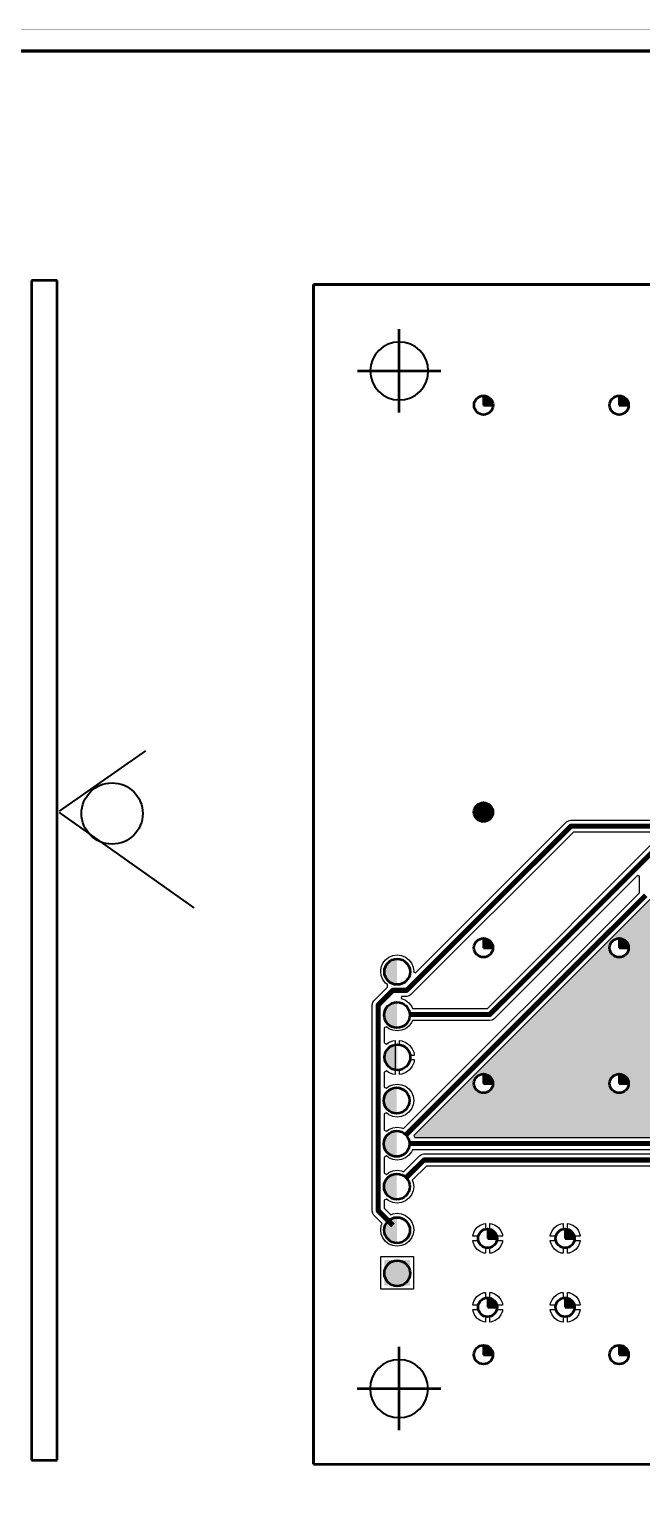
# Model space of a CAD drawing. Header units: millimetres. Extents: x 0 to 841, y 0 to 594.
# Drawn here: x 424.5 to 568.8, y 244.7 to 594 of the extents above; entities that cross this region are included whole.
import ezdxf

# ---------------------------------------------------------------- set-up
doc = ezdxf.new("R2010")
doc.units = ezdxf.units.MM
doc.layers.get('0').update_dxf_attribs({"lineweight": 50})
for name, color, linetype in [('BottomLayer', 5, 'Continuous'), ('MultiLayer', 9, 'Continuous'), ('Sheet', 255, 'Continuous')]:
    doc.layers.add(name, color=color, linetype=linetype)
doc.layers.add('маркировка', color=2, linetype='Continuous', lineweight=60)
doc.layers.add('Отверстия', color=7, linetype='Continuous', lineweight=30)

msp = doc.modelspace()

# ---------------------------------------------------------------- hatches: boundary and pattern name
at = {"lineweight": 50}
h = msp.add_hatch(color=18, dxfattribs=at)
h.dxf.hatch_style = 1
h.paths.add_polyline_path([(531.56, 505.43), (533.77, 505.43, 0.410663), (531.56, 507.66)])
h = msp.add_hatch(color=18, dxfattribs=at)
h.dxf.hatch_style = 1
h.paths.add_polyline_path([(563.54, 505.43), (565.75, 505.43, 0.410663), (563.54, 507.66)])
h = msp.add_hatch(color=256)
h.dxf.hatch_style = 1
h.paths.add_polyline_path([(588.08, 356.81), (588.5, 357.43), (610.98, 379.92), (610.87, 380.81), (610.97, 381.59), (611.39, 382.61), (611.18, 383.04), (610.12, 383.04), (587.92, 360.84), (587.92, 357.87), (587.51, 357.24), (584.8, 354.53), (584.06, 354.39), (577.85, 354.39), (577.22, 354.8), (572.79, 359.24), (572.64, 359.98), (572.64, 389.3), (571.6, 390.1), (571.23, 389.97), (571.09, 389.27), (570.78, 388.81), (515.13, 333.16), (515.34, 332.65), (580.52, 332.65), (581.07, 333.37), (581.7, 333.85), (582.43, 334.15), (583.21, 334.25), (583.99, 334.15), (584.72, 333.85), (585.35, 333.37), (585.83, 332.74), (586.13, 332.01), (586.24, 331.23), (586.13, 330.44), (585.83, 329.71), (585.51, 329.3), (585.77, 328.79), (588.08, 328.79)])
edge = h.paths.add_edge_path(flags=16)
edge.add_arc((563.54, 345.43), 2.21, 0, 360)
edge = h.paths.add_edge_path(flags=16)
edge.add_arc((531.54, 345.43), 2.21, 0, 360)
edge = h.paths.add_edge_path(flags=16)
edge.add_arc((563.54, 377.43), 2.21, 0, 360)
h.paths.add_polyline_path([(677.01, 344.17), (676.81, 344.64), (673.93, 344.64), (666.53, 337.24), (665.79, 337.09), (604.69, 337.09), (604.07, 337.51), (601.39, 340.19), (600.88, 340.19), (600.88, 339.55), (595, 339.55), (595, 334.97), (622.14, 307.83), (622.28, 307.09), (622.28, 306.39), (622.86, 306.39), (622.86, 301.86), (623.25, 301.56), (623.73, 300.94), (624.03, 300.21), (624.13, 299.42), (624.03, 298.64), (623.73, 297.91), (623.25, 297.29), (622.62, 296.8), (621.89, 296.5), (622.01, 296.03), (626.8, 296.03), (627.44, 296.29), (628.22, 296.4), (629.11, 296.28)])
h.paths.add_polyline_path([(705.1, 297.07), (705.87, 298.07), (706.88, 298.84), (708.04, 299.33), (709.3, 299.49), (710.55, 299.33), (711.54, 298.91), (713.69, 301.06), (714.42, 301.21), (719.9, 301.21), (719.9, 301.78), (723.31, 301.78), (723.31, 302.96), (723.52, 303.27), (723.25, 303.78), (719.9, 303.78), (719.9, 307.78), (722.49, 307.78), (725.85, 311.14), (725.85, 315), (729.85, 315), (729.85, 310.22), (730.1, 310.09), (730.36, 310), (730.84, 310.1), (733.45, 310.1), (733.45, 314.4), (732.28, 315.57), (726.18, 315.57), (725.56, 315.99), (720.69, 320.86), (719.69, 320.45), (718.44, 320.29), (717.19, 320.45), (716.02, 320.94), (715.02, 321.71), (714.25, 322.71), (713.76, 323.88), (713.6, 325.13), (713.76, 326.38), (714.25, 327.55), (715.19, 328.78), (715.05, 329.19), (695.4, 329.19), (694.77, 329.61), (686.82, 337.56), (685.93, 337.45), (685.14, 337.55), (684.42, 337.85), (683.79, 338.33), (683.31, 338.96), (683.01, 339.69), (682.9, 340.47), (683.01, 341.25), (683.39, 342.19), (683.17, 342.64), (679.51, 342.64), (631.13, 294.26), (631.25, 293.37), (631.14, 292.59), (630.84, 291.86), (630.36, 291.23), (629.73, 290.75), (629, 290.45), (628.22, 290.34), (627.44, 290.45), (626.71, 290.75), (626.08, 291.23), (625.6, 291.86), (625.3, 292.59), (625.22, 293.17), (623.31, 293.17), (623.16, 292.69), (627.9, 287.95), (660.09, 287.95), (660.26, 288.44), (659.74, 289.12), (659.43, 289.85), (659.33, 290.63), (659.43, 291.42), (659.74, 292.15), (660.22, 292.77), (660.84, 293.25), (661.57, 293.56), (662.36, 293.66), (663.14, 293.56), (663.87, 293.25), (664.5, 292.77), (664.98, 292.15), (665.28, 291.42), (665.38, 290.63), (665.27, 289.74), (667.48, 287.53), (672.79, 282.22), (674.84, 282.22), (675.06, 282.66), (674.67, 283.6), (674.57, 284.39), (674.67, 285.17), (674.98, 285.9), (675.46, 286.53), (676.08, 287.01), (676.81, 287.31), (677.6, 287.41), (678.49, 287.3), (682.31, 291.12), (682.19, 292.01), (682.29, 292.79), (682.6, 293.52), (683.08, 294.15), (683.7, 294.63), (684.43, 294.93), (685.22, 295.03), (686, 294.93), (686.73, 294.63), (687.36, 294.15), (687.84, 293.52), (688.14, 292.79), (688.24, 292.01), (688.14, 291.22), (687.84, 290.5), (687.36, 289.87), (686.73, 289.39), (686, 289.09), (685.22, 288.98), (684.33, 289.1), (680.97, 285.74), (681.27, 285.4), (682.2, 285.79), (682.98, 285.89), (683.76, 285.79), (684.49, 285.48), (685.12, 285), (685.67, 284.29), (691.53, 284.29), (695.05, 287.8), (695.78, 287.95), (713.44, 287.95), (713.44, 289.12), (717.44, 289.12), (717.44, 283.92), (716.87, 283.92), (716.87, 283.03), (717.44, 283.03), (717.44, 277.83), (713.44, 277.83), (713.44, 283.03), (714.01, 283.03), (714.01, 283.92), (713.44, 283.92), (713.44, 285.09), (696.37, 285.09), (692.86, 281.58), (692.13, 281.44), (685.67, 281.44), (685.12, 280.72), (684.49, 280.24), (683.76, 279.94), (682.98, 279.84), (682.2, 279.94), (681.47, 280.24), (680.96, 280.64), (680.1, 279.78), (679.7, 279.52), (679.71, 279.23), (679.79, 279.01), (689.85, 279.01), (690.39, 279.72), (691.02, 280.2), (691.75, 280.5), (692.53, 280.61), (693.32, 280.5), (694.05, 280.2), (694.67, 279.72), (695.15, 279.09), (695.45, 278.36), (695.56, 277.58), (695.45, 276.8), (695.15, 276.07), (694.67, 275.44), (694.05, 274.96), (693.32, 274.66), (692.53, 274.55), (691.75, 274.66), (691.02, 274.96), (690.39, 275.44), (689.85, 276.15), (656.2, 276.15), (655.66, 275.44), (655.03, 274.96), (654.3, 274.66), (653.52, 274.55), (652.73, 274.66), (652, 274.96), (651.38, 275.44), (650.9, 276.07), (650.59, 276.8), (650.49, 277.58), (650.59, 278.36), (650.9, 279.09), (651.38, 279.72), (652, 280.2), (652.73, 280.5), (653.52, 280.61), (654.3, 280.5), (655.03, 280.2), (655.66, 279.72), (656.2, 279.01), (671.5, 279.01), (671.58, 279.23), (671.59, 279.52), (671.19, 279.78), (665.88, 285.09), (626.92, 285.09), (626.3, 285.51), (621.63, 290.17), (620.67, 290.17), (620.67, 289.11), (617.86, 289.11), (615.04, 289.11), (615.04, 290.17), (614.41, 290.59), (613.32, 291.68), (613.18, 292.41), (613.18, 298.54), (613.43, 298.92), (613.43, 301.19), (612.86, 301.19), (612.86, 302.37), (603.08, 302.37), (603.08, 300.73), (597.88, 300.73), (597.88, 300.73), (597.37, 300.83), (596.93, 300.77), (596.14, 300.87), (595.41, 301.17), (594.79, 301.65), (594.31, 302.28), (594, 303.01), (593.9, 303.79), (594, 304.58), (594.31, 305.31), (594.79, 305.93), (595.41, 306.41), (596.14, 306.72), (596.93, 306.82), (597.71, 306.72), (598.8, 306.27), (599.2, 306.47), (599.2, 323.71), (595.68, 327.24), (595.29, 326.98), (595.43, 325.92), (595.31, 325.05), (594.97, 324.24), (594.44, 323.54), (593.74, 323), (592.93, 322.67), (592.06, 322.55), (591.18, 322.67), (590.65, 322.89), (590.35, 322.5), (590.71, 321.65), (590.81, 320.86), (590.71, 320.08), (590.4, 319.35), (589.92, 318.72), (589.21, 318.18), (589.21, 286.6), (595.28, 280.53), (615.04, 280.53), (615.04, 281.9), (617.86, 281.9), (620.67, 281.9), (620.67, 280.53), (621.39, 280.53), (622.02, 280.11), (628.2, 273.93), (719.04, 273.93), (722.26, 277.14), (722.06, 277.61), (721.95, 277.61), (721.95, 279.92), (723.66, 279.92), (723.66, 279.2), (724.13, 279.01), (732.3, 287.19), (732.11, 287.66), (730.41, 287.66), (730.41, 289.19), (730.13, 289.37), (723.76, 295.74), (723.62, 296.48), (723.62, 297.78), (719.9, 297.78), (719.9, 298.35), (715.02, 298.35), (713.56, 296.9), (713.97, 295.9), (714.14, 294.65), (713.97, 293.4), (713.49, 292.23), (712.72, 291.23), (711.72, 290.46), (710.55, 289.97), (709.3, 289.81), (708.04, 289.97), (706.88, 290.46), (705.87, 291.23), (705.1, 292.23), (704.62, 293.4), (704.45, 294.65), (704.62, 295.9)])
edge = h.paths.add_edge_path(flags=16)
edge.add_line((652.64, 305.77), (651.9, 306.34))
edge.add_line((651.9, 306.34), (651.33, 307.08))
edge.add_line((651.33, 307.08), (650.97, 307.95))
edge.add_line((650.97, 307.95), (650.91, 308.37))
edge.add_line((650.91, 308.37), (653.27, 308.37))
edge.add_arc((654.43, 308.87), 1.27, 180, 203.5782, ccw=False)
edge.add_arc((654.43, 308.87), 1.27, 156.4218, 180, ccw=False)
edge.add_line((653.27, 309.38), (650.91, 309.38))
edge.add_line((650.91, 309.38), (650.97, 309.8))
edge.add_line((650.97, 309.8), (651.33, 310.67))
edge.add_line((651.33, 310.67), (651.9, 311.41))
edge.add_line((651.9, 311.41), (652.64, 311.98))
edge.add_line((652.64, 311.98), (653.5, 312.34))
edge.add_line((653.5, 312.34), (653.92, 312.39))
edge.add_line((653.92, 312.39), (653.92, 310.04))
edge.add_arc((654.43, 308.87), 1.27, 66.4218, 113.5782, ccw=False)
edge.add_line((654.94, 310.04), (654.94, 312.39))
edge.add_line((654.94, 312.39), (655.36, 312.34))
edge.add_line((655.36, 312.34), (656.23, 311.98))
edge.add_line((656.23, 311.98), (656.97, 311.41))
edge.add_line((656.97, 311.41), (657.54, 310.67))
edge.add_line((657.54, 310.67), (657.9, 309.8))
edge.add_line((657.9, 309.8), (657.95, 309.38))
edge.add_line((657.95, 309.38), (655.6, 309.38))
edge.add_arc((654.43, 308.87), 1.27, 0, 23.5782, ccw=False)
edge.add_arc((654.43, 308.87), 1.27, 336.4218, 360, ccw=False)
edge.add_line((655.6, 308.37), (657.95, 308.37))
edge.add_line((657.95, 308.37), (657.9, 307.95))
edge.add_line((657.9, 307.95), (657.54, 307.08))
edge.add_line((657.54, 307.08), (656.97, 306.34))
edge.add_line((656.97, 306.34), (656.23, 305.77))
edge.add_line((656.23, 305.77), (655.36, 305.41))
edge.add_line((655.36, 305.41), (654.94, 305.35))
edge.add_line((654.94, 305.35), (654.94, 307.71))
edge.add_arc((654.43, 308.87), 1.27, 246.4218, 293.5782, ccw=False)
edge.add_line((653.92, 307.71), (653.92, 305.35))
edge.add_line((653.92, 305.35), (653.5, 305.41))
edge.add_line((653.5, 305.41), (652.64, 305.77))
edge = h.paths.add_edge_path(flags=0)
edge.add_arc((654.43, 308.87), 1.27, 0, 360)
edge = h.paths.add_edge_path(flags=16)
edge.add_line((667.14, 311.42), (666.57, 312.16))
edge.add_line((666.57, 312.16), (666.21, 313.03))
edge.add_line((666.21, 313.03), (666.15, 313.45))
edge.add_line((666.15, 313.45), (668.51, 313.45))
edge.add_arc((669.67, 313.95), 1.27, 180, 203.5782, ccw=False)
edge.add_arc((669.67, 313.95), 1.27, 156.4218, 180, ccw=False)
edge.add_line((668.51, 314.46), (666.15, 314.46))
edge.add_line((666.15, 314.46), (666.21, 314.88))
edge.add_line((666.21, 314.88), (666.57, 315.75))
edge.add_line((666.57, 315.75), (667.14, 316.49))
edge.add_line((667.14, 316.49), (667.88, 317.06))
edge.add_line((667.88, 317.06), (668.74, 317.42))
edge.add_line((668.74, 317.42), (669.16, 317.47))
edge.add_line((669.16, 317.47), (669.16, 315.12))
edge.add_arc((669.67, 313.95), 1.27, 66.4218, 113.5782, ccw=False)
edge.add_line((670.18, 315.12), (670.18, 317.47))
edge.add_line((670.18, 317.47), (670.6, 317.42))
edge.add_line((670.6, 317.42), (671.47, 317.06))
edge.add_line((671.47, 317.06), (672.21, 316.49))
edge.add_line((672.21, 316.49), (672.78, 315.75))
edge.add_line((672.78, 315.75), (673.14, 314.88))
edge.add_line((673.14, 314.88), (673.19, 314.46))
edge.add_line((673.19, 314.46), (670.84, 314.46))
edge.add_arc((669.67, 313.95), 1.27, 0, 23.5782, ccw=False)
edge.add_arc((669.67, 313.95), 1.27, -23.5782, 0, ccw=False)
edge.add_line((670.84, 313.45), (673.19, 313.45))
edge.add_line((673.19, 313.45), (673.14, 313.03))
edge.add_line((673.14, 313.03), (672.78, 312.16))
edge.add_line((672.78, 312.16), (672.21, 311.42))
edge.add_line((672.21, 311.42), (671.47, 310.85))
edge.add_line((671.47, 310.85), (670.6, 310.49))
edge.add_line((670.6, 310.49), (670.18, 310.43))
edge.add_line((670.18, 310.43), (670.18, 312.79))
edge.add_arc((669.67, 313.95), 1.27, 246.4218, 293.5782, ccw=False)
edge.add_line((669.16, 312.79), (669.16, 310.43))
edge.add_line((669.16, 310.43), (668.74, 310.49))
edge.add_line((668.74, 310.49), (667.88, 310.85))
edge.add_line((667.88, 310.85), (667.14, 311.42))
edge = h.paths.add_edge_path(flags=16)
edge.add_arc((627.54, 281.43), 2.21, 0, 360)
edge = h.paths.add_edge_path(flags=0)
edge.add_arc((669.67, 313.95), 1.27, 0, 360)
h.paths.add_polyline_path([(620.67, 288.09), (620.67, 286.39), (618.36, 286.39), (618.36, 288.09)], flags=16)
h.paths.add_polyline_path([(620.67, 284.63), (620.67, 282.92), (618.36, 282.92), (618.36, 284.63)], flags=16)
h.paths.add_polyline_path([(617.35, 288.09), (617.35, 286.39), (615.04, 286.39), (615.04, 288.09)], flags=16)
h.paths.add_polyline_path([(617.35, 284.63), (617.35, 282.92), (615.04, 282.92), (615.04, 284.63)], flags=16)
h.paths.add_polyline_path([(687.17, 297.6), (687.27, 298.38), (687.57, 299.11), (688.06, 299.74), (688.77, 300.28), (688.77, 306.19), (688.06, 306.73), (687.57, 307.36), (687.27, 308.09), (687.17, 308.87), (687.27, 309.66), (687.57, 310.39), (688.06, 311.01), (688.68, 311.49), (689.41, 311.8), (690.2, 311.9), (690.98, 311.8), (691.71, 311.49), (692.33, 311.01), (692.82, 310.39), (693.12, 309.66), (693.22, 308.87), (693.12, 308.09), (692.82, 307.36), (692.33, 306.73), (691.62, 306.19), (691.62, 300.28), (692.33, 299.74), (692.82, 299.11), (693.12, 298.38), (693.22, 297.6), (693.12, 296.81), (692.82, 296.08), (692.33, 295.46), (691.71, 294.98), (690.98, 294.67), (690.2, 294.57), (689.41, 294.67), (688.68, 294.98), (688.06, 295.46), (687.57, 296.08), (687.27, 296.81)], flags=16)
edge = h.paths.add_edge_path(flags=0)
edge.add_arc((690.2, 297.6), 1.1, 90, 180, ccw=False)
edge.add_line((690.2, 298.7), (690.2, 307.77))
edge.add_arc((690.2, 308.87), 1.1, 180, 270, ccw=False)
edge.add_arc((690.2, 308.87), 1.1, 0, 180, ccw=False)
edge.add_arc((690.2, 308.87), 1.1, -90, 0, ccw=False)
edge.add_line((690.2, 307.77), (690.2, 298.7))
edge.add_arc((690.2, 297.6), 1.1, 0, 90, ccw=False)
edge.add_arc((690.2, 297.6), 1.1, -180, 0, ccw=False)
edge = h.paths.add_edge_path(flags=0)
edge.add_arc((690.2, 297.6), 1.1, 0, 360)
edge = h.paths.add_edge_path(flags=0)
edge.add_arc((690.2, 297.6), 0.3, 0, 360)
edge = h.paths.add_edge_path(flags=0)
edge.add_arc((690.2, 308.87), 1.1, 0, 360)
edge = h.paths.add_edge_path(flags=0)
edge.add_arc((690.2, 308.87), 0.3, 0, 360)
h.paths.add_polyline_path([(603.3, 296.22), (603.3, 294.51), (600.99, 294.51), (600.99, 296.22)], flags=16)
h.paths.add_polyline_path([(603.3, 297.24), (600.99, 297.24), (600.99, 298.95), (603.3, 298.95)], flags=16)
h.paths.add_polyline_path([(599.97, 296.22), (599.97, 294.51), (597.67, 294.51), (597.67, 296.22)], flags=16)
h.paths.add_polyline_path([(599.97, 297.24), (597.67, 297.24), (597.67, 298.95), (599.97, 298.95)], flags=16)
edge = h.paths.add_edge_path(flags=16)
edge.add_line((696.69, 314.04), (696.63, 314.46))
edge.add_line((696.63, 314.46), (698.99, 314.46))
edge.add_arc((700.15, 314.97), 1.27, 180, 203.5782, ccw=False)
edge.add_arc((700.15, 314.97), 1.27, 156.4218, 180, ccw=False)
edge.add_line((698.99, 315.48), (696.63, 315.48))
edge.add_line((696.63, 315.48), (696.69, 315.9))
edge.add_line((696.69, 315.9), (697.05, 316.76))
edge.add_line((697.05, 316.76), (697.62, 317.51))
edge.add_line((697.62, 317.51), (698.36, 318.08))
edge.add_line((698.36, 318.08), (699.22, 318.43))
edge.add_line((699.22, 318.43), (699.64, 318.49))
edge.add_line((699.64, 318.49), (699.64, 316.13))
edge.add_arc((700.15, 314.97), 1.27, 66.4218, 113.5782, ccw=False)
edge.add_line((700.66, 316.13), (700.66, 318.49))
edge.add_line((700.66, 318.49), (701.08, 318.43))
edge.add_line((701.08, 318.43), (701.95, 318.08))
edge.add_line((701.95, 318.08), (702.69, 317.51))
edge.add_line((702.69, 317.51), (703.26, 316.76))
edge.add_line((703.26, 316.76), (703.62, 315.9))
edge.add_line((703.62, 315.9), (703.67, 315.48))
edge.add_line((703.67, 315.48), (701.32, 315.48))
edge.add_arc((700.15, 314.97), 1.27, 0, 23.5782, ccw=False)
edge.add_arc((700.15, 314.97), 1.27, -23.5782, 0, ccw=False)
edge.add_line((701.32, 314.46), (703.67, 314.46))
edge.add_line((703.67, 314.46), (703.62, 314.04))
edge.add_line((703.62, 314.04), (703.26, 313.18))
edge.add_line((703.26, 313.18), (702.69, 312.43))
edge.add_line((702.69, 312.43), (701.95, 311.86))
edge.add_line((701.95, 311.86), (701.08, 311.51))
edge.add_line((701.08, 311.51), (700.66, 311.45))
edge.add_line((700.66, 311.45), (700.66, 313.81))
edge.add_arc((700.15, 314.97), 1.27, 246.4218, 293.5782, ccw=False)
edge.add_line((699.64, 313.81), (699.64, 311.45))
edge.add_line((699.64, 311.45), (699.22, 311.51))
edge.add_line((699.22, 311.51), (698.36, 311.86))
edge.add_line((698.36, 311.86), (697.62, 312.43))
edge.add_line((697.62, 312.43), (697.05, 313.18))
edge.add_line((697.05, 313.18), (696.69, 314.04))
edge = h.paths.add_edge_path(flags=16)
edge.add_arc((700.15, 314.97), 1.27, 0, 360)
h.paths.add_polyline_path([(719.22, 289.34), (720.93, 289.34), (720.93, 287.03), (719.22, 287.03)], flags=16)
h.paths.add_polyline_path([(719.22, 286.01), (721.44, 286.01), (723.66, 286.01), (723.66, 283.75), (723.66, 283.71), (723.66, 283.24), (723.66, 280.93), (721.44, 280.93), (719.22, 280.93), (719.22, 283.2), (719.22, 283.24), (719.22, 283.71)], flags=16)
h.paths.add_polyline_path([(719.22, 279.92), (720.93, 279.92), (720.93, 277.61), (719.22, 277.61)], flags=16)
h.paths.add_polyline_path([(721.95, 289.34), (723.66, 289.34), (723.66, 287.03), (721.95, 287.03)], flags=16)
h.paths.add_polyline_path([(602.53, 323.4), (602.06, 323.21), (602.06, 305.22), (612.86, 305.22), (612.86, 306.39), (616.86, 306.39), (616.86, 301.19), (616.28, 301.19), (616.28, 298.03), (616.03, 297.65), (616.03, 296.6), (619.02, 296.6), (619.2, 297.11), (618.97, 297.29), (618.49, 297.91), (618.18, 298.64), (618.08, 299.42), (618.18, 300.21), (618.49, 300.94), (618.86, 301.42), (618.86, 306.39), (618.86, 306.39), (619.03, 306.9)], flags=17)
h.paths.add_polyline_path([(708.38, 433.1), (707.87, 433.35), (707.07, 432.82), (707.07, 432.5), (705.9, 432.5), (705.9, 430.31), (707.07, 430.31), (707.07, 426.31), (701.87, 426.31), (701.87, 426.88), (696.05, 426.88), (695.9, 426.57), (695.87, 426.37), (698.51, 423.73), (701.87, 423.73), (701.87, 424.31), (707.07, 424.31), (707.07, 420.31), (705.75, 420.31), (705.75, 406.51), (705.6, 405.78), (705.72, 404.89), (705.61, 404.1), (705.31, 403.37), (704.83, 402.75), (704.21, 402.27), (703.48, 401.96), (702.69, 401.86), (701.91, 401.96), (701.18, 402.27), (700.55, 402.75), (700.07, 403.37), (699.77, 404.1), (699.67, 404.89), (699.77, 405.67), (700.07, 406.4), (700.55, 407.03), (701.18, 407.51), (701.91, 407.81), (702.69, 407.91), (702.89, 408.09), (702.89, 420.31), (701.87, 420.31), (701.87, 420.88), (697.53, 420.88), (696.91, 421.3), (694.22, 423.98), (690.81, 423.98), (690.81, 420.31), (689.69, 420.31), (689.69, 405.95), (690.4, 405.4), (690.89, 404.77), (691.19, 404.04), (691.29, 403.26), (691.19, 402.48), (690.89, 401.75), (690.4, 401.12), (689.78, 400.64), (689.05, 400.34), (688.26, 400.23), (687.48, 400.34), (686.75, 400.64), (686.13, 401.12), (685.64, 401.75), (685.34, 402.48), (685.24, 403.26), (685.34, 404.04), (685.64, 404.77), (686.13, 405.4), (686.84, 405.95), (686.84, 420.31), (685.61, 420.31), (685.61, 423.98), (678.74, 423.98), (678.55, 423.51), (679.18, 422.88), (679.33, 422.14), (679.33, 391.29), (678.91, 390.67), (642.09, 353.85), (642.29, 353.38), (653.13, 353.38), (669.34, 369.59), (670.08, 369.74), (689.98, 369.74), (690.53, 370.45), (691.15, 370.93), (691.88, 371.23), (692.67, 371.34), (693.45, 371.23), (694.18, 370.93), (694.81, 370.45), (695.29, 369.82), (695.59, 369.09), (695.69, 368.31), (695.59, 367.53), (695.29, 366.8), (694.81, 366.17), (694.18, 365.69), (693.45, 365.39), (692.67, 365.28), (691.88, 365.39), (691.15, 365.69), (690.53, 366.17), (689.98, 366.88), (670.67, 366.88), (655.5, 351.72), (655.7, 351.25), (661.87, 351.25), (664.97, 354.35), (665.71, 354.5), (686.98, 354.5), (687.07, 354.59), (687.17, 355.38), (687.47, 356.11), (687.95, 356.73), (688.58, 357.21), (689.31, 357.52), (690.09, 357.62), (690.88, 357.52), (691.61, 357.21), (692.23, 356.73), (692.71, 356.11), (693.02, 355.38), (693.12, 354.59), (693.02, 353.81), (692.71, 353.08), (692.23, 352.45), (691.57, 351.95), (691.67, 351.45), (704.64, 351.45), (708.38, 355.18)])
h.paths.add_polyline_path([(652.07, 367.86), (651.83, 368.3), (620.64, 368.3), (620.1, 367.59), (619.47, 367.11), (618.74, 366.81), (617.96, 366.71), (617.17, 366.81), (616.44, 367.11), (615.93, 367.51), (615.42, 367.34), (615.42, 364.14), (615.31, 363.6), (615, 363.13), (604.38, 352.51), (604.5, 351.91), (604.96, 351.55), (605.44, 350.92), (605.74, 350.2), (605.85, 349.41), (605.74, 348.63), (605.44, 347.9), (604.96, 347.27), (604.25, 346.73), (604.25, 346.16), (604.14, 345.61), (603.83, 345.15), (602.89, 344.21), (602.42, 343.9), (601.88, 343.79), (600.88, 343.79), (600.88, 343.04), (601.98, 343.04), (602.52, 342.94), (602.99, 342.63), (605.67, 339.95), (610.81, 339.95), (611.02, 340.46), (609.2, 342.28), (608.31, 342.16), (607.52, 342.26), (606.79, 342.56), (606.17, 343.04), (605.69, 343.67), (605.38, 344.4), (605.28, 345.18), (605.38, 345.97), (605.69, 346.7), (606.17, 347.32), (606.79, 347.8), (607.52, 348.11), (608.31, 348.21), (609.09, 348.11), (609.83, 347.8), (610.33, 348.05), (610.33, 357.13), (610.44, 357.68), (610.75, 358.14), (616.54, 363.93), (617.01, 364.24), (617.55, 364.35), (625.43, 364.35), (625.98, 365.06), (626.6, 365.55), (627.33, 365.85), (628.12, 365.95), (628.9, 365.85), (629.63, 365.55), (630.26, 365.06), (630.74, 364.44), (631.04, 363.71), (631.14, 362.92), (631.04, 362.14), (630.74, 361.41), (630.26, 360.79), (629.92, 360.53), (629.91, 359.92), (630.43, 359.23), (630.74, 358.5), (630.84, 357.72), (630.74, 356.94), (630.41, 356.15), (630.63, 355.71), (639.92, 355.71)])
h.paths.add_polyline_path([(670.33, 351.17), (670.19, 351.64), (666.3, 351.64), (663.47, 348.81), (663, 348.5), (662.46, 348.39), (627.21, 348.39), (627.21, 345.04), (627.1, 344.5), (626.79, 344.03), (625.92, 343.17), (626.12, 342.7), (661.86, 342.7)])
h.paths.add_polyline_path([(744.44, 342.01), (744.03, 342.43), (743.55, 342.19), (743.66, 341.39), (743.53, 340.38), (743.14, 339.45), (742.52, 338.64), (741.72, 338.02), (740.78, 337.64), (739.78, 337.5), (738.77, 337.64), (737.84, 338.02), (737.03, 338.64), (736.41, 339.45), (736.03, 340.38), (735.89, 341.39), (735.99, 342.14), (735.63, 342.64), (688.68, 342.64), (688.46, 342.19), (688.85, 341.25), (688.95, 340.47), (688.84, 339.58), (696.37, 332.04), (724.21, 332.04), (724.83, 331.63), (731.86, 324.6), (733.65, 324.6), (733.65, 318.27), (733.41, 318.32), (733.88, 318.01), (736.89, 315), (737.45, 315), (737.45, 313.63), (738.36, 313.63), (738.62, 313.8), (739.17, 313.91), (739.97, 313.91), (739.97, 314.48), (744.44, 314.48)])
h.paths.add_polyline_path([(729.65, 322.77), (723.23, 329.19), (721.83, 329.19), (721.66, 328.71), (721.86, 328.55), (722.63, 327.55), (723.12, 326.38), (723.28, 325.13), (723.12, 323.88), (722.71, 322.88), (727.16, 318.43), (732.87, 318.43), (733.65, 318.27), (733.65, 319), (729.65, 319)], flags=17)
h.paths.add_polyline_path([(737.99, 306.77), (737.79, 307.24), (731.43, 307.24), (727.51, 303.33), (727.71, 302.86), (730.61, 302.86), (730.61, 300.65), (731.85, 300.65), (732.4, 300.54), (732.86, 300.23), (733.74, 299.35), (734.21, 299.54), (734.21, 302.86), (734.78, 302.86), (734.78, 302.98), (734.89, 303.53), (735.2, 303.99)])
h = msp.add_hatch(color=18, dxfattribs=at)
h.dxf.hatch_style = 1
h.paths.add_polyline_path([(531.54, 409.43), (533.75, 409.43, 0.410663), (531.54, 411.66)])
h = msp.add_hatch(color=18, dxfattribs=at)
h.dxf.hatch_style = 1
h.paths.add_polyline_path([(531.54, 377.43), (533.75, 377.43, 0.410663), (531.54, 379.66)])
h = msp.add_hatch(color=18, dxfattribs=at)
h.dxf.hatch_style = 1
h.paths.add_polyline_path([(563.54, 377.43), (565.75, 377.43, 0.410663), (563.54, 379.66)])
h = msp.add_hatch(color=7, dxfattribs=at)
h.dxf.hatch_style = 1
h.paths.add_polyline_path([(511.14, 374.8, 0.411474), (508.14, 371.77, 0.411474), (511.14, 368.73)])
h = msp.add_hatch(color=7, dxfattribs=at)
h.dxf.hatch_style = 1
h.paths.add_polyline_path([(511.09, 364.6, 0.411474), (508.08, 361.56, 0.411474), (511.09, 358.53)])
h = msp.add_hatch(color=7, dxfattribs=at)
h.dxf.hatch_style = 1
h.paths.add_polyline_path([(511.21, 354.62, 0.411474), (508.2, 351.59, 0.411474), (511.21, 348.55)])
h = msp.add_hatch(color=18, dxfattribs=at)
h.dxf.hatch_style = 1
h.paths.add_polyline_path([(531.54, 345.43), (533.75, 345.43, 0.410663), (531.54, 347.66)])
h = msp.add_hatch(color=18, dxfattribs=at)
h.dxf.hatch_style = 1
h.paths.add_polyline_path([(563.54, 345.43), (565.75, 345.43, 0.410663), (563.54, 347.66)])
h = msp.add_hatch(color=7, dxfattribs=at)
h.dxf.hatch_style = 1
h.paths.add_polyline_path([(511.01, 344.44, 0.411474), (508.01, 341.4, 0.411474), (511.01, 338.37)])
h = msp.add_hatch(color=7, dxfattribs=at)
h.dxf.hatch_style = 1
h.paths.add_polyline_path([(511.01, 334.21, 0.411474), (508, 331.18, 0.411474), (511.01, 328.14)])
h = msp.add_hatch(color=7, dxfattribs=at)
h.dxf.hatch_style = 1
h.paths.add_polyline_path([(511.07, 324.12, 0.411474), (508.06, 321.09, 0.411474), (511.07, 318.05)])
h = msp.add_hatch(color=7, dxfattribs=at)
h.dxf.hatch_style = 1
h.paths.add_polyline_path([(511.13, 313.84, 0.411474), (508.13, 310.8, 0.411474), (511.13, 307.77)])
h = msp.add_hatch(color=18, dxfattribs=at)
h.dxf.hatch_style = 1
h.paths.add_polyline_path([(532.51, 308.87), (534.72, 308.87, 0.410663), (532.51, 311.11)])
h = msp.add_hatch(color=18, dxfattribs=at)
h.dxf.hatch_style = 1
h.paths.add_polyline_path([(550.8, 308.87), (553.01, 308.87, 0.410663), (550.8, 311.11)])
h = msp.add_hatch(color=7, dxfattribs=at)
h.dxf.hatch_style = 1
h.paths.add_polyline_path([(511.14, 303.67, 0.411474), (508.14, 300.63, 0.411474), (511.14, 297.6)])
h = msp.add_hatch(color=18, dxfattribs=at)
h.dxf.hatch_style = 1
h.paths.add_polyline_path([(532.51, 292.62), (534.72, 292.62, 0.410663), (532.51, 294.85)])
h = msp.add_hatch(color=18, dxfattribs=at)
h.dxf.hatch_style = 1
h.paths.add_polyline_path([(550.8, 292.62), (553.01, 292.62, 0.410663), (550.8, 294.85)])
h = msp.add_hatch(color=18, dxfattribs=at)
h.dxf.hatch_style = 1
h.paths.add_polyline_path([(531.54, 281.43), (533.75, 281.43, 0.410663), (531.54, 283.66)])
h = msp.add_hatch(color=18, dxfattribs=at)
h.dxf.hatch_style = 1
h.paths.add_polyline_path([(563.54, 281.43), (565.75, 281.43, 0.410663), (563.54, 283.66)])

# ---------------------------------------------------------------- linework, layer by layer
for p, q in [((511.66, 503.69), (511.66, 523.35)), ((501.83, 513.52), (521.5, 513.52)), ((531.56, 507.66), (531.56, 505.43)), ((563.54, 507.66), (563.54, 505.43)), ((531.56, 505.43), (533.77, 505.43)), ((563.54, 505.43), (565.75, 505.43)), ((531.54, 411.66), (531.54, 409.43)), ((531.54, 409.43), (533.75, 409.43)), ((531.54, 379.66), (531.54, 377.43)), ((531.54, 377.43), (533.75, 377.43)), ((563.54, 379.66), (563.54, 377.43)), ((563.54, 377.43), (565.75, 377.43)), ((531.54, 347.66), (531.54, 345.43)), ((563.54, 347.66), (563.54, 345.43)), ((531.54, 345.43), (533.75, 345.43)), ((563.54, 345.43), (565.75, 345.43)), ((532.51, 311.11), (532.51, 308.87)), ((550.8, 311.11), (550.8, 308.87)), ((532.51, 308.87), (534.72, 308.87)), ((550.8, 308.87), (553.01, 308.87)), ((532.51, 294.85), (532.51, 292.62)), ((550.8, 294.85), (550.8, 292.62)), ((532.51, 292.62), (534.72, 292.62)), ((550.8, 292.62), (553.01, 292.62)), ((511.61, 263.59), (511.61, 283.25)), ((531.54, 283.66), (531.54, 281.43)), ((563.54, 283.66), (563.54, 281.43)), ((531.54, 281.43), (533.75, 281.43)), ((563.54, 281.43), (565.75, 281.43)), ((501.77, 273.42), (521.44, 273.42))]:
    msp.add_line(p, q, dxfattribs=at)
at = {"lineweight": 40}
for p, q in [((431.5, 409.68), (451.92, 423.87)), ((431.42, 409.34), (463.22, 386.83))]:
    msp.add_line(p, q, dxfattribs=at)
at = {"lineweight": 50}
for centre in [(531.54, 505.43), (563.51, 505.43), (531.51, 409.43), (531.51, 377.43), (563.51, 377.43), (531.51, 345.43), (563.51, 345.43), (532.48, 308.87), (550.77, 308.87), (532.48, 292.62), (550.77, 292.62), (531.51, 281.43), (563.51, 281.43)]:
    msp.add_circle(centre, 2.24, dxfattribs=at)
at = {"lineweight": 40}
msp.add_circle((443.94, 409.11), 7.22, dxfattribs=at)
at = {"layer": 'BottomLayer'}
for p, q in [((515.49, 371.5), (551.11, 407.11)), ((551.11, 407.11), (551.57, 407.42)), ((551.57, 407.42), (552.12, 407.53)), ((552.12, 407.53), (614.62, 407.53)), ((552.71, 404.68), (514.42, 366.39)), ((532.43, 363.13), (571.94, 402.64)), ((610.72, 404.68), (552.71, 404.68)), ((567.83, 394.5), (534.03, 360.7)), ((568.34, 394.29), (567.83, 394.5)), ((568.34, 390.41), (568.34, 394.29)), ((512.69, 334.76), (568.34, 390.41)), ((570.78, 388.81), (515.13, 333.16)), ((507.43, 372.87), (507.81, 373.81)), ((507.81, 373.81), (508.43, 374.61)), ((508.43, 374.61), (509.24, 375.23)), ((509.24, 375.23), (510.17, 375.61)), ((510.17, 375.61), (511.18, 375.75)), ((511.18, 375.75), (512.18, 375.61)), ((512.18, 375.61), (513.12, 375.23)), ((513.12, 375.23), (513.92, 374.61)), ((513.92, 374.61), (514.54, 373.81)), ((514.54, 373.81), (514.93, 372.87)), ((507.29, 371.87), (507.43, 372.87)), ((507.43, 370.86), (507.29, 371.87)), ((507.81, 369.93), (507.43, 370.86)), ((514.93, 372.87), (515.06, 371.87)), ((515.06, 371.87), (515.04, 371.72)), ((515.04, 371.72), (515.49, 371.5)), ((505.7, 364.95), (508.88, 368.14)), ((508.43, 369.12), (507.81, 369.93)), ((508.85, 368.8), (508.43, 369.12)), ((508.86, 368.79), (508.85, 368.8)), ((508.88, 368.14), (508.86, 368.79)), ((505.28, 363.94), (505.39, 364.49)), ((505.28, 315.38), (505.28, 363.94)), ((505.39, 364.49), (505.7, 364.95)), ((512.17, 365.97), (512.14, 365.46)), ((512.14, 365.46), (512.18, 365.45)), ((513.41, 365.97), (512.17, 365.97)), ((512.18, 365.45), (513.12, 365.07)), ((513.12, 365.07), (513.92, 364.45)), ((513.96, 366.08), (513.41, 365.97)), ((513.92, 364.45), (514.54, 363.65)), ((514.42, 366.39), (513.96, 366.08)), ((514.54, 363.65), (514.75, 363.13)), ((514.75, 360.28), (514.54, 359.77)), ((514.75, 363.13), (532.43, 363.13)), ((533.02, 360.28), (514.75, 360.28)), ((533.57, 360.39), (533.02, 360.28)), ((534.03, 360.7), (533.57, 360.39)), ((508.64, 358.8), (508.13, 358.55)), ((508.13, 358.55), (508.13, 354.97)), ((509.24, 358.34), (508.64, 358.8)), ((510.17, 357.96), (509.24, 358.34)), ((511.18, 357.82), (510.17, 357.96)), ((512.18, 357.96), (511.18, 357.82)), ((513.12, 358.34), (512.18, 357.96)), ((513.92, 358.96), (513.12, 358.34)), ((514.54, 359.77), (513.92, 358.96)), ((508.13, 354.97), (508.64, 354.72)), ((508.64, 354.72), (509.13, 355.1)), ((509.13, 355.1), (510.12, 355.51)), ((510.12, 355.51), (510.67, 355.58)), ((510.67, 355.58), (510.67, 351.55)), ((511.68, 354.59), (511.68, 355.58)), ((511.68, 355.58), (512.24, 355.51)), ((512.24, 355.51), (513.23, 355.1)), ((513.23, 355.1), (514.07, 354.44)), ((514.07, 354.44), (514.73, 353.6)), ((514.73, 353.6), (515.14, 352.61)), ((510.67, 351.55), (510.67, 347.51)), ((514.73, 349.5), (514.07, 348.65)), ((514.22, 351.04), (515.21, 351.04)), ((515.21, 352.05), (514.23, 352.05)), ((515.14, 350.48), (514.73, 349.5)), ((515.14, 352.61), (515.21, 352.05)), ((515.21, 351.04), (515.14, 350.48)), ((508.64, 348.37), (508.13, 348.12)), ((508.13, 348.12), (508.13, 344.54)), ((509.13, 348), (508.64, 348.37)), ((510.12, 347.59), (509.13, 348)), ((510.67, 347.51), (510.12, 347.59)), ((511.68, 347.51), (511.68, 348.59)), ((512.24, 347.59), (511.68, 347.51)), ((513.23, 348), (512.24, 347.59)), ((514.07, 348.65), (513.23, 348)), ((508.13, 344.54), (508.64, 344.29)), ((508.64, 344.29), (509.24, 344.75)), ((509.24, 344.75), (510.17, 345.13)), ((510.17, 345.13), (511.18, 345.27)), ((511.18, 345.27), (512.18, 345.13)), ((512.18, 345.13), (513.12, 344.75)), ((513.12, 344.75), (513.92, 344.13)), ((513.92, 344.13), (514.54, 343.33)), ((514.54, 343.33), (514.93, 342.39)), ((514.93, 342.39), (515.06, 341.39)), ((514.54, 339.45), (513.92, 338.64)), ((514.93, 340.38), (514.54, 339.45)), ((515.06, 341.39), (514.93, 340.38)), ((508.64, 338.48), (508.13, 338.23)), ((508.13, 338.23), (508.13, 334.38)), ((509.24, 338.02), (508.64, 338.48)), ((510.17, 337.64), (509.24, 338.02)), ((511.18, 337.5), (510.17, 337.64)), ((512.18, 337.64), (511.18, 337.5)), ((513.12, 338.02), (512.18, 337.64)), ((513.92, 338.64), (513.12, 338.02)), ((508.13, 334.38), (508.64, 334.13)), ((508.64, 334.13), (509.24, 334.59)), ((509.24, 334.59), (510.17, 334.97)), ((510.17, 334.97), (511.18, 335.11)), ((511.18, 335.11), (512.18, 334.97)), ((512.18, 334.97), (512.69, 334.76)), ((515.13, 333.16), (515.34, 332.65)), ((515.34, 332.65), (580.55, 332.65)), ((513.92, 328.48), (513.12, 327.86)), ((514.54, 329.29), (513.92, 328.48)), ((514.75, 329.8), (514.54, 329.29)), ((580.55, 329.8), (514.75, 329.8)), ((516.47, 328.37), (516.93, 328.68)), ((516.93, 328.68), (517.48, 328.79)), ((517.48, 328.79), (580.66, 328.79)), ((508.64, 328.32), (508.13, 328.07)), ((508.13, 328.07), (508.13, 324.22)), ((509.24, 327.86), (508.64, 328.32)), ((510.17, 327.48), (509.24, 327.86)), ((511.18, 327.34), (510.17, 327.48)), ((510.17, 324.81), (511.18, 324.95)), ((512.18, 327.48), (511.18, 327.34)), ((511.18, 324.95), (512.18, 324.81)), ((513.12, 327.86), (512.18, 327.48)), ((512.69, 324.6), (516.47, 328.37)), ((518.07, 325.94), (514.71, 322.58)), ((588.67, 325.94), (518.07, 325.94)), ((508.13, 324.22), (508.64, 323.97)), ((508.64, 323.97), (509.24, 324.43)), ((509.24, 324.43), (510.17, 324.81)), ((512.18, 324.81), (512.69, 324.6)), ((514.71, 322.58), (514.93, 322.07)), ((514.93, 322.07), (515.06, 321.07)), ((508.64, 318.16), (508.13, 317.91)), ((508.13, 317.91), (508.13, 315.97)), ((509.24, 317.7), (508.64, 318.16)), ((513.92, 318.32), (513.12, 317.7)), ((514.54, 319.13), (513.92, 318.32)), ((514.93, 320.06), (514.54, 319.13)), ((515.06, 321.07), (514.93, 320.06)), ((505.39, 314.83), (505.28, 315.38)), ((505.7, 314.37), (505.39, 314.83)), ((508.13, 315.97), (509.66, 314.44)), ((510.17, 317.32), (509.24, 317.7)), ((509.66, 314.44), (510.17, 314.65)), ((511.18, 317.18), (510.17, 317.32)), ((510.17, 314.65), (511.18, 314.79)), ((512.18, 317.32), (511.18, 317.18)), ((511.18, 314.79), (512.18, 314.65)), ((513.12, 317.7), (512.18, 317.32)), ((512.18, 314.65), (513.12, 314.27)), ((507.64, 312.42), (505.7, 314.37)), ((507.29, 310.91), (507.43, 311.91)), ((507.43, 311.91), (507.64, 312.42)), ((513.12, 314.27), (513.92, 313.65)), ((513.92, 313.65), (514.54, 312.85)), ((514.54, 312.85), (514.93, 311.91)), ((514.93, 311.91), (515.06, 310.91)), ((529.41, 310.67), (529.98, 311.41)), ((529.98, 311.41), (530.72, 311.98)), ((530.72, 311.98), (531.58, 312.34)), ((531.58, 312.34), (532, 312.39)), ((532, 312.39), (532, 311.06)), ((533.02, 309.38), (533.02, 312.39)), ((533.02, 312.39), (533.44, 312.34)), ((533.44, 312.34), (534.31, 311.98)), ((534.31, 311.98), (535.05, 311.41)), ((535.05, 311.41), (535.62, 310.67)), ((547.69, 310.67), (548.26, 311.41)), ((548.26, 311.41), (549.01, 311.98)), ((549.01, 311.98), (549.87, 312.34)), ((549.87, 312.34), (550.29, 312.39)), ((550.29, 312.39), (550.29, 311.06)), ((551.31, 309.38), (551.31, 312.39)), ((551.31, 312.39), (551.73, 312.34)), ((551.73, 312.34), (552.59, 311.98)), ((552.59, 311.98), (553.34, 311.41)), ((553.34, 311.41), (553.91, 310.67)), ((507.43, 309.9), (507.29, 310.91)), ((507.81, 308.97), (507.43, 309.9)), ((508.43, 308.16), (507.81, 308.97)), ((509.24, 307.54), (508.43, 308.16)), ((510.17, 307.16), (509.24, 307.54)), ((513.12, 307.54), (512.18, 307.16)), ((513.92, 308.16), (513.12, 307.54)), ((514.54, 308.97), (513.92, 308.16)), ((514.93, 309.9), (514.54, 308.97)), ((515.06, 310.91), (514.93, 309.9)), ((528.99, 309.38), (529.05, 309.8)), ((530.31, 309.38), (528.99, 309.38)), ((529.05, 307.95), (528.99, 308.37)), ((528.99, 308.37), (530.31, 308.37)), ((529.05, 309.8), (529.41, 310.67)), ((529.41, 307.08), (529.05, 307.95)), ((536.03, 309.38), (533.02, 309.38)), ((534.66, 308.37), (536.03, 308.37)), ((535.62, 310.67), (535.98, 309.8)), ((535.98, 307.95), (535.62, 307.08)), ((535.98, 309.8), (536.03, 309.38)), ((536.03, 308.37), (535.98, 307.95)), ((547.28, 309.38), (547.34, 309.8)), ((548.59, 309.38), (547.28, 309.38)), ((547.34, 307.95), (547.28, 308.37)), ((547.28, 308.37), (548.59, 308.37)), ((547.34, 309.8), (547.69, 310.67)), ((547.69, 307.08), (547.34, 307.95)), ((554.32, 309.38), (551.31, 309.38)), ((552.95, 308.37), (554.32, 308.37)), ((553.91, 310.67), (554.26, 309.8)), ((554.26, 307.95), (553.91, 307.08)), ((554.26, 309.8), (554.32, 309.38)), ((554.32, 308.37), (554.26, 307.95)), ((507.33, 296.9), (507.33, 304.59)), ((507.33, 304.59), (515.02, 304.59)), ((511.18, 307.02), (510.17, 307.16)), ((512.18, 307.16), (511.18, 307.02)), ((515.02, 304.59), (515.02, 296.9)), ((529.98, 306.34), (529.41, 307.08)), ((530.72, 305.77), (529.98, 306.34)), ((531.58, 305.41), (530.72, 305.77)), ((532, 305.35), (531.58, 305.41)), ((532, 306.69), (532, 305.35)), ((533.02, 305.35), (533.02, 306.7)), ((533.44, 305.41), (533.02, 305.35)), ((534.31, 305.77), (533.44, 305.41)), ((535.05, 306.34), (534.31, 305.77)), ((535.62, 307.08), (535.05, 306.34)), ((548.26, 306.34), (547.69, 307.08)), ((549.01, 305.77), (548.26, 306.34)), ((549.87, 305.41), (549.01, 305.77)), ((550.29, 305.35), (549.87, 305.41)), ((550.29, 306.69), (550.29, 305.35)), ((551.31, 305.35), (551.31, 306.7)), ((551.73, 305.41), (551.31, 305.35)), ((552.59, 305.77), (551.73, 305.41)), ((553.34, 306.34), (552.59, 305.77)), ((553.91, 307.08), (553.34, 306.34)), ((515.02, 296.9), (507.33, 296.9)), ((528.99, 293.13), (529.05, 293.55)), ((529.05, 293.55), (529.41, 294.41)), ((529.41, 294.41), (529.98, 295.15)), ((529.98, 295.15), (530.72, 295.72)), ((530.72, 295.72), (531.58, 296.08)), ((531.58, 296.08), (532, 296.14)), ((532, 296.14), (532, 294.8)), ((533.02, 293.13), (533.02, 296.14)), ((533.02, 296.14), (533.44, 296.08)), ((533.44, 296.08), (534.31, 295.72)), ((534.31, 295.72), (535.05, 295.15)), ((535.05, 295.15), (535.62, 294.41)), ((535.62, 294.41), (535.98, 293.55)), ((535.98, 293.55), (536.03, 293.13)), ((547.28, 293.13), (547.34, 293.55)), ((547.34, 293.55), (547.69, 294.41)), ((547.69, 294.41), (548.26, 295.15)), ((548.26, 295.15), (549.01, 295.72)), ((549.01, 295.72), (549.87, 296.08)), ((549.87, 296.08), (550.29, 296.14)), ((550.29, 296.14), (550.29, 294.8)), ((551.31, 293.13), (551.31, 296.14)), ((551.31, 296.14), (551.73, 296.08)), ((551.73, 296.08), (552.59, 295.72)), ((552.59, 295.72), (553.34, 295.15)), ((553.34, 295.15), (553.91, 294.41)), ((553.91, 294.41), (554.26, 293.55)), ((554.26, 293.55), (554.32, 293.13)), ((530.31, 293.13), (528.99, 293.13)), ((529.05, 291.69), (528.99, 292.11)), ((528.99, 292.11), (530.31, 292.11)), ((529.41, 290.82), (529.05, 291.69)), ((529.98, 290.08), (529.41, 290.82)), ((530.72, 289.51), (529.98, 290.08)), ((532, 290.43), (532, 289.1)), ((536.03, 293.13), (533.02, 293.13)), ((533.02, 289.1), (533.02, 290.45)), ((535.05, 290.08), (534.31, 289.51)), ((534.66, 292.11), (536.03, 292.11)), ((535.62, 290.82), (535.05, 290.08)), ((535.98, 291.69), (535.62, 290.82)), ((536.03, 292.11), (535.98, 291.69)), ((548.59, 293.13), (547.28, 293.13)), ((547.34, 291.69), (547.28, 292.11)), ((547.28, 292.11), (548.59, 292.11)), ((547.69, 290.82), (547.34, 291.69)), ((548.26, 290.08), (547.69, 290.82)), ((549.01, 289.51), (548.26, 290.08)), ((550.29, 290.43), (550.29, 289.1)), ((554.32, 293.13), (551.31, 293.13)), ((551.31, 289.1), (551.31, 290.45)), ((553.34, 290.08), (552.59, 289.51)), ((552.95, 292.11), (554.32, 292.11)), ((553.91, 290.82), (553.34, 290.08)), ((554.26, 291.69), (553.91, 290.82)), ((554.32, 292.11), (554.26, 291.69)), ((531.58, 289.15), (530.72, 289.51)), ((532, 289.1), (531.58, 289.15)), ((533.44, 289.15), (533.02, 289.1)), ((534.31, 289.51), (533.44, 289.15)), ((549.87, 289.15), (549.01, 289.51)), ((550.29, 289.1), (549.87, 289.15)), ((551.73, 289.15), (551.31, 289.1)), ((552.59, 289.51), (551.73, 289.15))]:
    msp.add_line(p, q, dxfattribs=at)
for points, const_width in [([(532.74, 409.43, -1), (530.34, 409.43, -1)], 2.4), ([(552.42, 406.1, -1), (551.82, 406.1, -1)], 0.6), ([(552.42, 406.1, -1), (551.82, 406.1, -1)], 0.6), ([(510.46, 367.4, -1), (509.86, 367.4, -1)], 0.6), ([(510.46, 367.4, -1), (509.86, 367.4, -1)], 0.6), ([(513.71, 367.4, -1), (513.11, 367.4, -1)], 0.6), ([(513.71, 367.4, -1), (513.11, 367.4, -1)], 0.6), ([(507.01, 363.94, -1), (506.41, 363.94, -1)], 0.6), ([(507.01, 363.94, -1), (506.41, 363.94, -1)], 0.6), ([(533.32, 361.71, -1), (532.72, 361.71, -1)], 0.6), ([(533.32, 361.71, -1), (532.72, 361.71, -1)], 0.6), ([(517.78, 327.36, -1), (517.18, 327.36, -1)], 0.6), ([(517.78, 327.36, -1), (517.18, 327.36, -1)], 0.6), ([(507.01, 315.38, -1), (506.41, 315.38, -1)], 0.6), ([(507.01, 315.38, -1), (506.41, 315.38, -1)], 0.6)]:
    msp.add_lwpolyline(points, format="xyb", close=True, dxfattribs=dict(at, const_width=const_width))
at = {"layer": 'BottomLayer', "const_width": 1.2}
for points in [[(552.12, 406.1), (513.41, 367.4)], [(614.62, 406.1), (552.12, 406.1)], [(572.95, 401.63), (533.02, 361.71)], [(569.77, 389.82), (513.23, 333.28)], [(510.16, 367.4), (506.71, 363.94)], [(513.41, 367.4), (510.16, 367.4)], [(506.71, 315.38), (506.71, 363.94)], [(533.02, 361.71), (514.15, 361.71)], [(580.92, 331.23), (514.07, 331.23)], [(517.48, 327.36), (513.29, 323.18)], [(589.51, 327.36), (517.48, 327.36)], [(510.19, 311.89), (506.71, 315.38)]]:
    msp.add_lwpolyline(points, dxfattribs=at)
at = {"layer": 'BottomLayer'}
msp.add_solid([(508.13, 297.7), (508.13, 303.79), (514.22, 297.7), (514.22, 303.79)], dxfattribs=at)
at = {"layer": 'MultiLayer', "const_width": 2.4}
msp.add_lwpolyline([(532.74, 409.43, -1), (530.34, 409.43, -1)], format="xyb", close=True, dxfattribs=at)
at = {"layer": 'Sheet'}
for points, const_width in [([(0, 594), (840.96, 594), (840.96, 0.04), (0, 0.04), (0, 594)], 0.0991), ([(20, 589), (836, 589)], 0.749)]:
    msp.add_lwpolyline(points, dxfattribs=dict(at, const_width=const_width))
at = {"layer": 'маркировка', "lineweight": 50}
for p, q in [((424.95, 534.89), (424.95, 256.57)), ((430.95, 534.89), (424.95, 534.89)), ((430.95, 256.57), (430.95, 534.89)), ((424.95, 256.57), (430.95, 256.57))]:
    msp.add_line(p, q, dxfattribs=at)
at = {"layer": 'маркировка'}
for p, q in [((491.4, 533.89), (491.4, 255.57)), ((749.54, 533.89), (491.4, 533.89)), ((491.4, 255.57), (749.18, 255.43))]:
    msp.add_line(p, q, dxfattribs=at)
at = {"layer": 'Отверстия', "lineweight": 40}
for p, q in [((505.98, 517.32), (505.35, 516.13)), ((506.83, 518.35), (505.98, 517.32)), ((507.87, 519.2), (506.83, 518.35)), ((509.05, 519.83), (507.87, 519.2)), ((510.33, 520.22), (509.05, 519.83)), ((511.66, 520.35), (510.33, 520.22)), ((513, 520.22), (511.66, 520.35)), ((514.28, 519.83), (513, 520.22)), ((515.46, 519.2), (514.28, 519.83)), ((516.5, 518.35), (515.46, 519.2)), ((517.34, 517.32), (516.5, 518.35)), ((517.98, 516.13), (517.34, 517.32)), ((504.96, 514.85), (504.83, 513.52)), ((505.35, 516.13), (504.96, 514.85)), ((518.37, 514.85), (517.98, 516.13)), ((518.5, 513.52), (518.37, 514.85)), ((504.83, 513.52), (504.96, 512.19)), ((504.96, 512.19), (505.35, 510.9)), ((505.35, 510.9), (505.98, 509.72)), ((517.34, 509.72), (517.98, 510.9)), ((517.98, 510.9), (518.37, 512.19)), ((518.37, 512.19), (518.5, 513.52)), ((505.98, 509.72), (506.83, 508.69)), ((506.83, 508.69), (507.87, 507.84)), ((507.87, 507.84), (509.05, 507.21)), ((509.05, 507.21), (510.33, 506.82)), ((510.33, 506.82), (511.66, 506.69)), ((511.66, 506.69), (513, 506.82)), ((513, 506.82), (514.28, 507.21)), ((514.28, 507.21), (515.46, 507.84)), ((515.46, 507.84), (516.5, 508.69)), ((516.5, 508.69), (517.34, 509.72)), ((508.99, 279.73), (507.81, 279.1)), ((510.27, 280.12), (508.99, 279.73)), ((511.61, 280.25), (510.27, 280.12)), ((512.94, 280.12), (511.61, 280.25)), ((514.22, 279.73), (512.94, 280.12)), ((515.4, 279.1), (514.22, 279.73)), ((505.3, 276.03), (504.91, 274.75)), ((505.93, 277.21), (505.3, 276.03)), ((506.78, 278.25), (505.93, 277.21)), ((507.81, 279.1), (506.78, 278.25)), ((516.44, 278.25), (515.4, 279.1)), ((517.29, 277.21), (516.44, 278.25)), ((517.92, 276.03), (517.29, 277.21)), ((518.31, 274.75), (517.92, 276.03)), ((504.91, 274.75), (504.77, 273.42)), ((504.77, 273.42), (504.91, 272.09)), ((518.44, 273.42), (518.31, 274.75)), ((518.31, 272.09), (518.44, 273.42)), ((504.91, 272.09), (505.3, 270.8)), ((505.3, 270.8), (505.93, 269.62)), ((505.93, 269.62), (506.78, 268.59)), ((516.44, 268.59), (517.29, 269.62)), ((517.29, 269.62), (517.92, 270.8)), ((517.92, 270.8), (518.31, 272.09)), ((506.78, 268.59), (507.81, 267.74)), ((507.81, 267.74), (508.99, 267.11)), ((508.99, 267.11), (510.27, 266.72)), ((510.27, 266.72), (511.61, 266.59)), ((511.61, 266.59), (512.94, 266.72)), ((512.94, 266.72), (514.22, 267.11)), ((514.22, 267.11), (515.4, 267.74)), ((515.4, 267.74), (516.44, 268.59))]:
    msp.add_line(p, q, dxfattribs=at)
at = {"layer": 'Отверстия', "lineweight": 50}
for centre in [(511.17, 371.77), (511.12, 361.56), (511.23, 351.59), (511.04, 341.4), (511.04, 331.18), (511.1, 321.09), (511.16, 310.8), (511.17, 300.63)]:
    msp.add_circle(centre, 3.03, dxfattribs=at)

doc.saveas('drawing.dxf')
